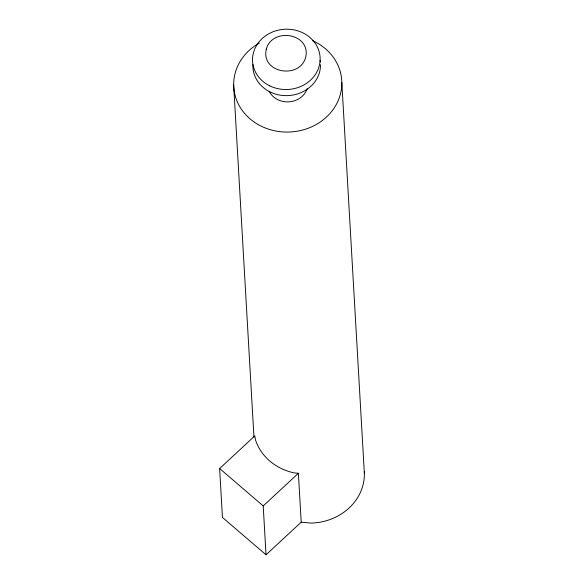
<?xml version="1.0" encoding="UTF-8"?>
<svg xmlns="http://www.w3.org/2000/svg" width="584" height="584" viewBox="0 0 584 584"><rect width="100%" height="100%" fill="white"/><g stroke="black" fill="none" stroke-linecap="round" stroke-linejoin="round"><path stroke-width="0.88" d="M219.628 468.536L254.799 435.905L255.412 439.664A54.108 48.253 -3.3 0 0 294.154 472.894L298.387 473.288L301.205 522.169L266.027 554.8L222.446 517.417L219.628 468.536L263.209 505.919L266.027 554.8M263.209 505.919L298.387 473.288M301.205 522.169L310.995 523.089A54.108 48.253 -3.3 0 0 364.314 471.777M341.83 82.534L364.372 473.566M233.658 85.06L253.952 436.993M312.63 40.654A54.108 48.253 -3.3 0 1 330.551 112.807A54.108 48.253 -3.3 0 1 247.565 116.588A54.108 48.253 -3.3 0 1 259.296 43.085M307.184 88.731A20.287 18.097 -3.3 0 1 288.956 101.857A20.287 18.097 -3.3 0 1 269.136 91.213M320.492 64.678A33.814 30.156 -3.3 0 1 286.145 95.645A33.814 30.156 -3.3 0 1 252.916 64.51M320.068 60.313A33.814 30.156 -3.3 0 1 320.324 62.065M266.311 49.078C260.654 73.168 299.519 79.643 305.658 57.422C311.308 33.332 272.443 26.857 266.311 49.078M269.815 85.877A33.814 30.156 -3.3 0 0 320.142 58.568A33.814 30.156 -3.3 0 0 269.056 33.638A33.814 30.156 -3.3 0 0 269.815 85.877"/></g></svg>
